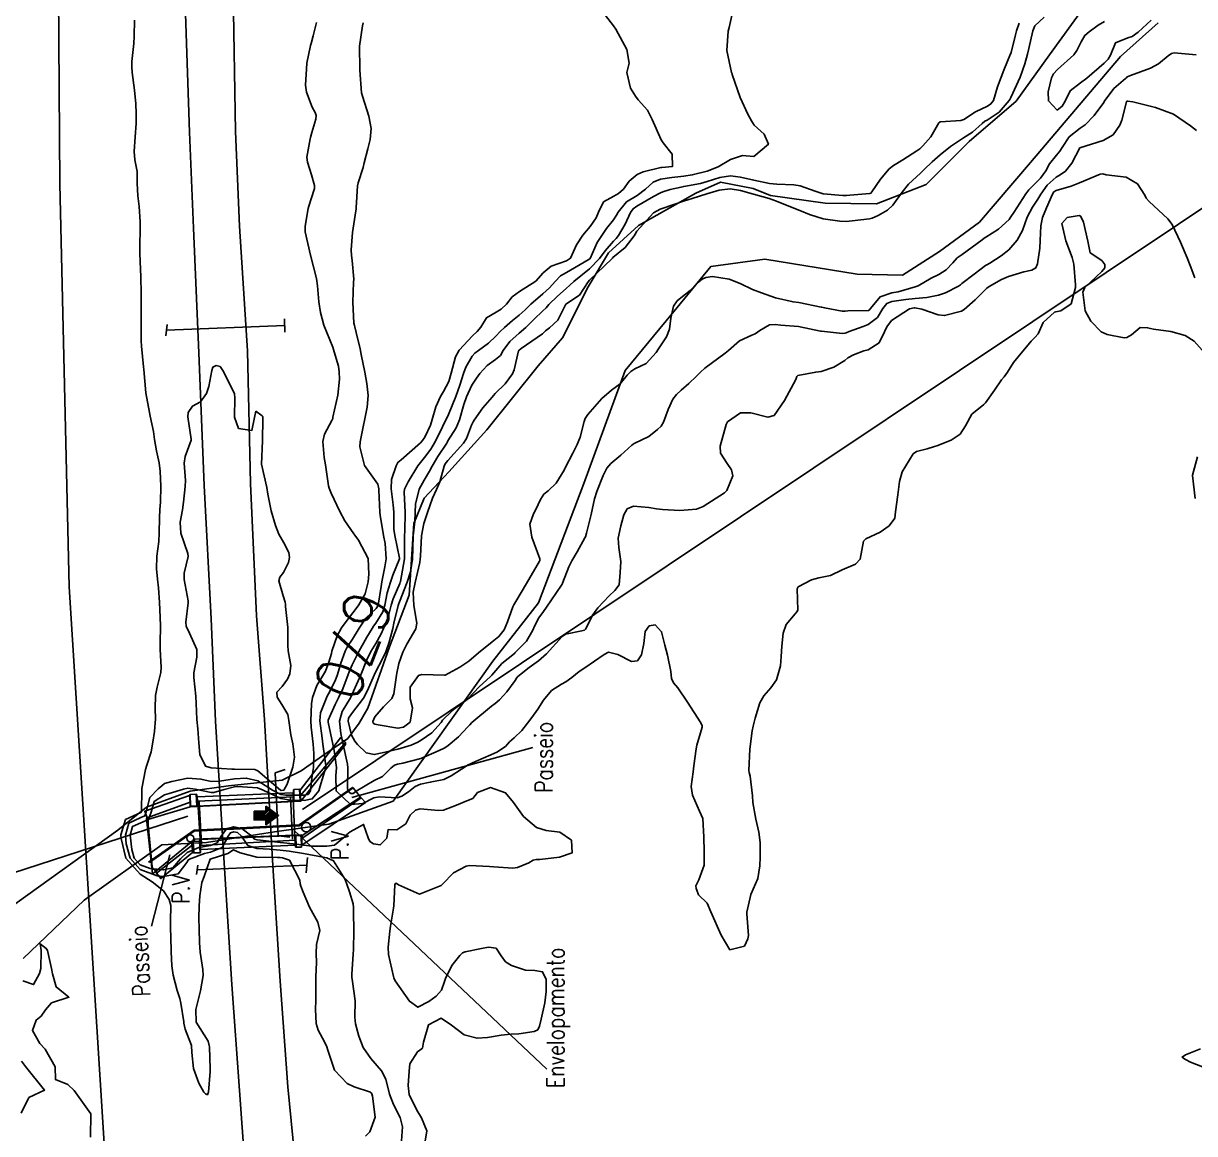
# Model space of a CAD drawing. Header units: metres. Extents: x 292545 to 299085, y 7450245 to 7463078.
# Drawn here: x 296108.1 to 296208.8, y 7456490.6 to 7456586 of the extents above; entities that cross this region are included whole.
import ezdxf
from ezdxf.enums import TextEntityAlignment as Align

# ---------------------------------------------------------------- set-up
doc = ezdxf.new("R2010")
doc.units = ezdxf.units.M
doc.linetypes.add('CONTINUO', pattern=[0])
doc.linetypes.add('TRACEJADO', pattern=[8.7, 8, -0.7])
for name, color, linetype in [('Cotas', 45, 'Continuous'), ('Curvas de Nivel 1m', 11, 'Continuous'), ('Curvas de Nivel 5m', 15, 'Continuous'), ('ENVELOPAMENTO', 45, 'CONTINUO'), ('GALERIA', 45, 'Continuous'), ('Hidrografia', 140, 'Continuous'), ('Linha Férrea', 20, 'Continuous'), ('P.V.', 45, 'CONTINUO'), ('PONTE', 45, 'CONTINUO'), ('Pontes e viadutos', 190, 'Continuous'), ('Pórtico', 62, 'Continuous'), ('TEXTO', 45, 'Continuous'), ('TUBO', 45, 'Continuous'), ('Vias Primárias', 230, 'Continuous')]:
    doc.layers.add(name, color=color, linetype=linetype)
doc.styles.add('ROMANS', font='romans', dxfattribs={"height": 0.2})
doc.styles.add('Style-STANDARD', font='STANDARD.shx')

msp = doc.modelspace()

# ---------------------------------------------------------------- hatches: boundary and pattern name
at = {"layer": 'TEXTO'}
msp.add_hatch(color=256, dxfattribs=at).paths.add_polyline_path([(296127.94, 7456518.28), (296128.95, 7456518.28), (296128.95, 7456518.71), (296130.04, 7456517.91), (296128.95, 7456517.11), (296128.95, 7456517.54), (296127.94, 7456517.54)])

# ---------------------------------------------------------------- linework, layer by layer
at = {"layer": 'Curvas de Nivel 1m', "flags": 128}
for points, elevation in [([(296169.04, 7456586.9), (296168.77, 7456585.63), (296168.69, 7456585.3), (296168.55, 7456583.63), (296168.97, 7456581.76), (296169.01, 7456581.63), (296169.03, 7456581.57), (296169.7, 7456579.62), (296170.38, 7456578.17), (296170.69, 7456577.61), (296170.77, 7456577.46), (296170.92, 7456577.22), (296171.77, 7456576.45), (296172.14, 7456575.59), (296170.89, 7456574.55), (296169.9, 7456574.62), (296168.89, 7456574.27), (296167.81, 7456573.65), (296166.88, 7456573.27), (296165.59, 7456572.96), (296164.87, 7456572.85), (296163.84, 7456572.72), (296162.87, 7456572.58), (296162.24, 7456572.33), (296161.58, 7456571.72), (296160.85, 7456571.2), (296159.95, 7456570.63), (296159.22, 7456569.75), (296159.08, 7456569.49), (296158.83, 7456569.11), (296158.23, 7456568.34), (296157.81, 7456567.76), (296157.43, 7456567.14), (296156.81, 7456565.77), (296156.78, 7456565.74), (296156.66, 7456565.65), (296154.77, 7456564.57), (296154.28, 7456564.29), (296153.82, 7456563.81), (296153.32, 7456563.25), (296152.75, 7456562.75), (296151.72, 7456561.84), (296151.22, 7456561.36), (296150.73, 7456560.91), (296150.14, 7456560.44), (296149.45, 7456559.86), (296149.07, 7456559.5), (296148.71, 7456559.11), (296148.07, 7456558.5), (296147.22, 7456557.88), (296146.92, 7456557.65), (296146.69, 7456557.39), (296146.12, 7456556.45), (296145.93, 7456555.9), (296145.63, 7456554.89), (296145.28, 7456553.91), (296144.63, 7456552.36), (296144.49, 7456552.06), (296144.42, 7456551.92), (296143.83, 7456550.71), (296143.45, 7456549.93), (296143.13, 7456549.39), (296142.58, 7456548.68), (296142, 7456547.95), (296141.19, 7456546.59), (296140.87, 7456545.97), (296140.82, 7456545.69), (296140.91, 7456543.96), (296140.9, 7456542.36), (296140.87, 7456541.96), (296140.87, 7456541.59), (296140.87, 7456539.96), (296140.52, 7456538.03), (296140.5, 7456537.97), (296140.45, 7456537.86), (296139.88, 7456536.54), (296139.73, 7456535.98), (296139.45, 7456534.95), (296139.06, 7456533.98), (296138.86, 7456533.53), (296138.39, 7456532.71), (296137.97, 7456532), (296137.6, 7456531.23), (296137.11, 7456530.01), (296136.89, 7456529.48), (296136.34, 7456528.28), (296136.26, 7456528.1), (296136.22, 7456528.02), (296135.5, 7456526.85), (296135.27, 7456526.03), (296135.38, 7456524.96), (296135.59, 7456524.03), (296135.96, 7456522.33), (296136, 7456522.02), (296135.96, 7456520.31), (296136, 7456520.02), (296136.24, 7456519.8), (296136.44, 7456519.81), (296136.72, 7456520.01), (296138.25, 7456520.92), (296138.96, 7456521.28), (296139.69, 7456521.98), (296140.01, 7456522.23), (296140.27, 7456522.32), (296140.72, 7456522.41), (296142.27, 7456522.82), (296143.84, 7456523.49), (296144.28, 7456523.7), (296144.42, 7456523.78), (296144.61, 7456523.92), (296145.51, 7456524.69), (296146.31, 7456525.53), (296146.48, 7456525.72), (296146.64, 7456525.9), (296148.33, 7456527.31), (296148.65, 7456527.55), (296149.03, 7456527.86), (296149.66, 7456528.54), (296150.36, 7456529.51), (296150.49, 7456529.72), (296150.61, 7456529.85), (296151.58, 7456530.63), (296152.38, 7456531.21), (296153.06, 7456531.82), (296154.4, 7456533.31), (296154.69, 7456533.5), (296156.09, 7456533.78), (296156.33, 7456533.85), (296156.41, 7456533.94), (296157.04, 7456535.16), (296157.47, 7456535.76), (296158.44, 7456536.8), (296158.95, 7456537.24), (296159.3, 7456537.74), (296159.41, 7456538.79), (296159.45, 7456539.74), (296159.29, 7456540.95), (296159.22, 7456541.74), (296159.45, 7456542.81), (296159.7, 7456543.74), (296160, 7456544.26), (296160.53, 7456544.51), (296161.87, 7456544.38), (296162.53, 7456544.28), (296163.04, 7456544.22), (296164.53, 7456544.11), (296165.95, 7456544.24), (296166.53, 7456544.46), (296168.35, 7456545.63), (296168.55, 7456545.83), (296169.08, 7456547.11), (296168.97, 7456547.63), (296168.58, 7456548.17), (296168.01, 7456549.06), (296167.98, 7456549.64), (296168.51, 7456551.52), (296168.55, 7456551.63), (296168.62, 7456551.74), (296169.73, 7456552.52), (296170.63, 7456552.51), (296172.08, 7456552.15), (296172.63, 7456552.29), (296173.51, 7456553.58), (296174.49, 7456555.39), (296174.56, 7456555.56), (296174.59, 7456555.63), (296174.67, 7456555.72), (296176.21, 7456556.01), (296176.67, 7456556.06), (296177.77, 7456556.43), (296178.69, 7456557.02), (296178.97, 7456557.23), (296179.44, 7456557.5), (296180.35, 7456557.84), (296180.7, 7456557.94), (296181.65, 7456558.53), (296182.1, 7456559.48), (296182.3, 7456559.89), (296182.72, 7456560.44), (296184.25, 7456561.45), (296184.65, 7456561.53), (296184.73, 7456561.53), (296185.33, 7456561.43), (296186.73, 7456560.94), (296187.27, 7456560.87), (296188.73, 7456561.25), (296188.95, 7456561.4), (296189.9, 7456562.23), (296190.76, 7456563.09), (296190.9, 7456563.23), (296191.1, 7456563.37), (296192.16, 7456563.96), (296192.77, 7456564.23), (296194.08, 7456564.64), (296194.78, 7456564.76), (296195.13, 7456564.96), (296195.27, 7456565.32), (296195.45, 7456566.66), (296195.49, 7456567.31), (296195.55, 7456568.58), (296195.69, 7456569.31), (296196.02, 7456570.12), (296196.54, 7456571.3), (296196.66, 7456571.5), (296196.86, 7456571.63), (296198.16, 7456571.99), (296198.87, 7456572.28), (296200.64, 7456573.03), (296200.87, 7456573.04), (296201.15, 7456572.96), (296202.87, 7456572.76), (296203.84, 7456572.19), (296204.48, 7456571.21), (296204.61, 7456570.96), (296204.85, 7456570.67), (296206.47, 7456569.18), (296206.83, 7456568.69), (296207.55, 7456567.17), (296208.13, 7456565.83), (296208.39, 7456565.16), (296208.77, 7456564.1)], 668), ([(296117.65, 7456586.24), (296117.64, 7456584.87), (296117.61, 7456584.24), (296117.44, 7456582.69), (296117.42, 7456582.24), (296117.47, 7456581.75), (296117.66, 7456580.24), (296117.77, 7456579.07), (296117.81, 7456578.24), (296117.8, 7456577.36), (296117.73, 7456576.24), (296117.62, 7456574.97), (296117.69, 7456574.24), (296117.89, 7456573.25), (296117.9, 7456572.24), (296117.94, 7456571.15), (296118.05, 7456570.24), (296118.14, 7456568.91), (296118.14, 7456568.24), (296118.12, 7456566.92), (296118.13, 7456566.24), (296118.18, 7456564.83), (296118.2, 7456564.24), (296118.24, 7456562.74), (296118.24, 7456562.24), (296118.22, 7456560.74), (296118.22, 7456560.23), (296118.22, 7456558.71), (296118.25, 7456558.23), (296118.44, 7456556.47), (296118.46, 7456556.23), (296118.64, 7456554.23), (296118.95, 7456552.54), (296119.01, 7456552.22), (296119.3, 7456550.91), (296119.39, 7456550.22), (296119.54, 7456549.26), (296119.77, 7456548.21), (296119.86, 7456547.51), (296119.93, 7456546.21), (296119.9, 7456544.85), (296119.83, 7456544.21), (296119.8, 7456543.49), (296119.79, 7456542.21), (296119.74, 7456541.45), (296119.59, 7456540.21), (296119.56, 7456539.12), (296119.65, 7456538.21), (296119.71, 7456537.47), (296119.8, 7456536.21), (296119.85, 7456535.63), (296119.89, 7456534.21), (296119.87, 7456532.74), (296119.87, 7456532.22), (296119.95, 7456530.63), (296119.93, 7456530.21), (296119.62, 7456528.94), (296119.47, 7456528.22), (296119.44, 7456527.1), (296119.47, 7456526.22), (296119.38, 7456525.14), (296119.24, 7456524.22), (296119.1, 7456523.4), (296118.72, 7456522.23), (296118.61, 7456521.87), (296118.29, 7456520.23), (296118.28, 7456520.19), (296118.25, 7456518.23), (296118.24, 7456518.2), (296118.21, 7456518.19), (296116.89, 7456517.57), (296116.49, 7456516.25), (296116.5, 7456515.94), (296116.92, 7456514.24), (296118.15, 7456512.88), (296119.19, 7456512.22), (296120.14, 7456511.45), (296120.63, 7456510.71), (296120.78, 7456510.2), (296120.75, 7456508.84), (296120.76, 7456508.2), (296120.79, 7456507.5), (296120.82, 7456506.2), (296120.86, 7456505), (296120.97, 7456504.2), (296121.33, 7456502.89), (296121.55, 7456502.19), (296121.64, 7456501.81), (296121.9, 7456500.18), (296121.91, 7456500.09), (296122, 7456499.55), (296122.55, 7456498.17), (296122.6, 7456497.55), (296122.73, 7456496.17), (296123.19, 7456494.92), (296123.63, 7456494.16), (296123.77, 7456494), (296123.93, 7456493.93), (296124, 7456494.09), (296124.01, 7456494.16), (296124.17, 7456495.94), (296124.17, 7456496.16), (296124.1, 7456498.04), (296124.09, 7456498.16), (296123.99, 7456498.53), (296122.95, 7456500.17), (296122.94, 7456501.25), (296123.17, 7456502.17), (296123.34, 7456502.86), (296123.57, 7456504.16), (296123.54, 7456504.68), (296123.31, 7456506.17), (296123.25, 7456507.01), (296123.21, 7456508.17), (296123.19, 7456509.09), (296123.23, 7456510.17), (296123.28, 7456511.02), (296123.45, 7456512.17), (296123.64, 7456512.68), (296124.15, 7456514.16), (296124.16, 7456514.17), (296125.67, 7456514.66), (296126.18, 7456514.96), (296126.75, 7456514.7), (296128.18, 7456514.35), (296129.95, 7456514.32), (296130.18, 7456514.3), (296130.37, 7456514.28), (296130.97, 7456514.08), (296131.86, 7456512.35), (296131.9, 7456512.06), (296131.94, 7456511.86), (296132.14, 7456511.33), (296132.7, 7456510.05), (296133.41, 7456508.75), (296133.6, 7456508.05), (296133.29, 7456506.84), (296133.27, 7456506.05), (296133.3, 7456505.29), (296133.25, 7456504.05), (296133.25, 7456502.84), (296133.25, 7456502.05), (296133.21, 7456501.25), (296133.26, 7456500.05), (296133.44, 7456499.49), (296133.99, 7456498.47), (296134.19, 7456498.04), (296134.26, 7456497.76), (296134.84, 7456496.03), (296135.94, 7456494.9), (296136.53, 7456494.6), (296137.93, 7456494.16), (296138.01, 7456494.08), (296138.05, 7456494), (296138.11, 7456493.81), (296138.33, 7456491.99), (296137.89, 7456490.74), (296137.52, 7456490.37)], 672), ([(296133.29, 7456586.06), (296133.01, 7456584.89), (296132.83, 7456584.24), (296132.79, 7456584.06), (296132.48, 7456582.56), (296132.43, 7456582.07), (296132.36, 7456580.66), (296132.43, 7456580.07), (296132.94, 7456578.79), (296133.18, 7456578.31), (296133.26, 7456578.06), (296133.24, 7456577.74), (296132.91, 7456576.59), (296132.79, 7456576.18), (296132.75, 7456576.06), (296132.46, 7456574.49), (296132.52, 7456574.06), (296132.87, 7456572.96), (296133.13, 7456572.06), (296133.13, 7456571.79), (296132.85, 7456570.89), (296132.63, 7456570.27), (296132.58, 7456570.06), (296132.32, 7456568.56), (296132.34, 7456568.06), (296132.78, 7456566.06), (296133.31, 7456564.05), (296133.38, 7456563.43), (296133.49, 7456562.05), (296133.65, 7456561.13), (296133.94, 7456560.05), (296134.69, 7456558.17), (296134.73, 7456558.07), (296134.74, 7456558.04), (296135.18, 7456556.53), (296135.26, 7456556.03), (296135.28, 7456555.42), (296135.14, 7456554.03), (296134.71, 7456552.13), (296134.69, 7456552.04), (296134.68, 7456551.98), (296134.62, 7456551.86), (296133.98, 7456550.67), (296133.84, 7456550.05), (296133.95, 7456548.67), (296134.06, 7456548.05), (296134.34, 7456546.25), (296134.39, 7456546.04), (296134.55, 7456545.61), (296135.31, 7456544.03), (296135.74, 7456543.25), (296136.5, 7456542.13), (296136.59, 7456542.01), (296136.92, 7456541.58), (296137.75, 7456540), (296137.79, 7456538.66), (296137.73, 7456538), (296137.47, 7456536.97), (296136.93, 7456536.01), (296136.72, 7456535.71), (296136.42, 7456535.32), (296135.85, 7456534.59), (296135.46, 7456534.03), (296135.08, 7456533.35), (296134.63, 7456532.04), (296134.58, 7456531.84), (296134.37, 7456531.09), (296134.08, 7456530.32), (296133.9, 7456530.04), (296133.32, 7456529.08), (296132.97, 7456528.05), (296132.87, 7456527.51), (296132.8, 7456526.06), (296132.84, 7456525.52), (296133.01, 7456524.05), (296133.08, 7456523.26), (296133.03, 7456522.05), (296132.94, 7456521.37), (296132.79, 7456520.05), (296132.57, 7456519.73), (296132.24, 7456519.66), (296130.66, 7456519.66), (296130.24, 7456519.73), (296129.53, 7456520.1), (296128.25, 7456520.9), (296127.27, 7456521.14), (296126.25, 7456521.07), (296124.96, 7456520.86), (296124.25, 7456520.84), (296123.37, 7456521.05), (296122.25, 7456521.14), (296120.88, 7456520.83), (296120.25, 7456520.66), (296120, 7456520.46), (296119.69, 7456520.22), (296118.97, 7456519.48), (296118.67, 7456518.23), (296118.55, 7456517.89), (296118.21, 7456517.74), (296117.18, 7456517.26), (296116.9, 7456516.24), (296116.95, 7456515.48), (296117.28, 7456514.24), (296118.16, 7456513.29), (296119.61, 7456512.75), (296120.15, 7456512.69), (296121.42, 7456512.92), (296122.17, 7456513.87), (296122.26, 7456514.09), (296122.39, 7456514.18), (296123.68, 7456514.66), (296124.18, 7456514.76), (296125.18, 7456515.16), (296125.7, 7456516.14), (296125.9, 7456516.43), (296126.2, 7456516.51), (296126.51, 7456516.45), (296126.85, 7456516.13), (296127.4, 7456515.33), (296128.18, 7456515.08), (296129.25, 7456515.03), (296130.18, 7456514.95), (296130.96, 7456514.85), (296132.18, 7456514.65), (296133.88, 7456514.33), (296134.18, 7456514.29), (296134.77, 7456514.03), (296135.76, 7456512.41), (296135.9, 7456512.02), (296136.14, 7456511.35), (296136.44, 7456510.33), (296136.48, 7456510.01), (296136.49, 7456509.64), (296136.5, 7456508.01), (296136.47, 7456506.41), (296136.45, 7456506.01), (296136.34, 7456504.3), (296136.34, 7456504.02), (296136.4, 7456503.66), (296136.61, 7456502.01), (296136.58, 7456500.59), (296136.64, 7456500.01), (296136.95, 7456498.96), (296137.32, 7456498), (296137.97, 7456497.04), (296138.89, 7456495.98), (296139.25, 7456495.28), (296139.57, 7456493.98), (296139.92, 7456493.08), (296140.48, 7456491.96), (296140.69, 7456491.17), (296140.61, 7456489.96)], 671), ([(296158.15, 7456586.64), (296158.82, 7456585.75), (296159.02, 7456585.47), (296159.96, 7456583.74), (296160.16, 7456582.56), (296159.96, 7456581.74), (296160.27, 7456580.42), (296160.7, 7456579.73), (296160.95, 7456579.42), (296161.74, 7456578.52), (296162.16, 7456577.71), (296162.91, 7456575.97), (296163.08, 7456575.7), (296163.86, 7456574.73), (296163.9, 7456573.69), (296162.99, 7456573.59), (296162.88, 7456573.58), (296161.36, 7456573.23), (296160.87, 7456572.99), (296160.18, 7456572.42), (296159.69, 7456571.74), (296159.24, 7456571.36), (296158.85, 7456571.14), (296157.97, 7456570.64), (296157.54, 7456569.76), (296157.32, 7456569.28), (296156.82, 7456568.52), (296156.2, 7456567.78), (296155.63, 7456566.96), (296155.13, 7456565.79), (296154.78, 7456565.56), (296153.47, 7456565.12), (296152.77, 7456564.53), (296152.15, 7456563.83), (296150.75, 7456562.93), (296150.12, 7456562.49), (296149.63, 7456561.86), (296149.18, 7456561.42), (296148.73, 7456561.16), (296147.91, 7456560.69), (296147.41, 7456559.88), (296147.1, 7456559.49), (296146.71, 7456559.13), (296145.56, 7456557.91), (296145.25, 7456557.34), (296144.88, 7456555.92), (296144.66, 7456555.22), (296144.21, 7456554.36), (296143.97, 7456553.93), (296143.55, 7456553.02), (296143.24, 7456551.93), (296143.09, 7456551.46), (296142.6, 7456550.43), (296142.41, 7456550.13), (296142.23, 7456549.95), (296140.58, 7456548.49), (296140.3, 7456548.25), (296140.15, 7456547.97), (296139.75, 7456546.78), (296139.73, 7456545.98), (296139.9, 7456544.61), (296139.94, 7456543.98), (296139.96, 7456542.52), (296140.03, 7456541.97), (296140.42, 7456540.02), (296140.42, 7456539.97), (296139.87, 7456538.57), (296139.67, 7456537.98), (296139.38, 7456537.04), (296139.16, 7456535.98), (296138.99, 7456535.42), (296138.41, 7456534.45), (296138.21, 7456534.19), (296138.07, 7456534), (296137.63, 7456533.24), (296136.94, 7456532.01), (296136.37, 7456530.86), (296136.12, 7456530.27), (296136.03, 7456530.02), (296135.57, 7456528.8), (296135.18, 7456528.03), (296134.89, 7456527.47), (296134.31, 7456526.1), (296134.3, 7456526.05), (296134.31, 7456525.95), (296134.71, 7456524.04), (296134.81, 7456523.5), (296135.03, 7456522.03), (296134.97, 7456521.32), (296134.98, 7456520.03), (296136.23, 7456518.87), (296137.28, 7456518.95), (296138.23, 7456519.45), (296138.69, 7456519.53), (296140.24, 7456519.44), (296140.63, 7456519.57), (296141.2, 7456519.96), (296141.78, 7456520.42), (296142.25, 7456520.61), (296143.08, 7456520.77), (296144.25, 7456521.02), (296144.86, 7456521.32), (296145.77, 7456521.9), (296146.07, 7456522.1), (296146.27, 7456522.23), (296146.95, 7456522.57), (296148.28, 7456523.13), (296148.8, 7456523.35), (296149.54, 7456523.86), (296149.9, 7456524.24), (296150.29, 7456524.6), (296150.94, 7456525.21), (296151.42, 7456525.84), (296151.81, 7456526.34), (296152.33, 7456527.05), (296152.81, 7456527.82), (296153.5, 7456528.66), (296154.35, 7456529.2), (296154.74, 7456529.41), (296155.23, 7456529.79), (296155.87, 7456530.28), (296156.37, 7456530.6), (296158.02, 7456531.76), (296158.38, 7456531.94), (296159.2, 7456531.74), (296160.37, 7456531.14), (296160.88, 7456531.22), (296161.22, 7456531.72), (296161.42, 7456532.69), (296161.54, 7456533.72), (296161.9, 7456534.22), (296162.41, 7456534.29), (296162.95, 7456533.7), (296163.23, 7456532.54), (296163.46, 7456531.69), (296163.76, 7456530.3), (296163.82, 7456529.69), (296163.98, 7456529.31), (296164.34, 7456528.88), (296165.17, 7456527.67), (296166.32, 7456525.89), (296166.4, 7456525.75), (296166.43, 7456525.66), (296166.45, 7456525.52), (296166.3, 7456525.02), (296165.98, 7456523.97), (296165.93, 7456523.66), (296165.74, 7456522.19), (296165.66, 7456521.67), (296165.51, 7456520.4), (296165.61, 7456519.67), (296166.22, 7456518.3), (296166.5, 7456517.66), (296166.6, 7456516.06), (296166.59, 7456515.66), (296166.62, 7456515.22), (296166.61, 7456513.66), (296166.15, 7456512.38), (296165.91, 7456511.89), (296165.93, 7456511.66), (296165.98, 7456511.5), (296166.14, 7456511.1), (296166.87, 7456510.39), (296167.2, 7456509.65), (296168.09, 7456507.64), (296168.83, 7456506.38), (296170.08, 7456506.69), (296170.37, 7456507.32), (296170.42, 7456507.61), (296170.27, 7456509.46), (296170.27, 7456509.61), (296170.62, 7456511.12), (296170.82, 7456511.6), (296171.23, 7456512.52), (296171.39, 7456513.6), (296171.43, 7456514.35), (296171.44, 7456515.6), (296171.32, 7456516.48), (296171.05, 7456517.6), (296170.81, 7456519.03), (296170.78, 7456519.6), (296170.56, 7456521.31), (296170.47, 7456521.61), (296170.44, 7456521.78), (296170.54, 7456523.61), (296170.73, 7456525.18), (296170.82, 7456525.6), (296170.99, 7456526.27), (296171.39, 7456527.6), (296171.74, 7456528.2), (296172.35, 7456528.88), (296172.82, 7456529.58), (296173.17, 7456530.78), (296173.24, 7456531.58), (296173.29, 7456532.47), (296173.39, 7456533.58), (296173.66, 7456534.33), (296174.43, 7456535.26), (296174.58, 7456535.41), (296174.66, 7456535.56), (296174.62, 7456537.39), (296174.7, 7456537.56), (296175.83, 7456538.17), (296176.46, 7456538.33), (296177.46, 7456538.53), (296178.47, 7456539.04), (296179.61, 7456539.5), (296180.03, 7456539.94), (296180.32, 7456541.49), (296180.5, 7456541.69), (296181.73, 7456542.26), (296182.52, 7456542.81), (296182.99, 7456543.46), (296183.06, 7456544), (296183.26, 7456545.46), (296183.41, 7456546.61), (296183.63, 7456547.45), (296184.59, 7456548.99), (296184.85, 7456549.18), (296185.78, 7456549.43), (296186.41, 7456549.61), (296186.6, 7456549.67), (296187.84, 7456550.16), (296188.61, 7456550.68), (296189.07, 7456551.39), (296189.62, 7456552.39), (296190.64, 7456553.24), (296190.72, 7456553.29), (296190.79, 7456553.37), (296191.56, 7456554.46), (296192.17, 7456555.35), (296192.4, 7456555.62), (296192.67, 7456556.01), (296193.19, 7456556.84), (296193.59, 7456557.34), (296194.71, 7456558.66), (296195.03, 7456558.99), (296195.33, 7456559.31), (296195.76, 7456560.27), (296196.73, 7456561.15), (296196.83, 7456561.2), (296197.27, 7456561.29), (296198.15, 7456561.88), (296198.53, 7456563.28), (296198.53, 7456563.52), (296198.37, 7456565.28), (296198.23, 7456565.85), (296197.7, 7456567.29), (296197.34, 7456568.78), (296197.82, 7456569.29), (296198.68, 7456569.44), (296198.83, 7456569.46), (296198.97, 7456569.41), (296199.05, 7456569.28), (296199.21, 7456568.89), (296199.6, 7456567.27), (296199.79, 7456566.26), (296200.79, 7456565.6), (296201.05, 7456565.25), (296201.05, 7456564.98), (296200.78, 7456564.66), (296199.33, 7456563.27), (296199.15, 7456562.88), (296199.37, 7456561.27), (296199.84, 7456560.38), (296200.72, 7456559.47), (296201.25, 7456559.24), (296202.71, 7456558.97), (296202.94, 7456559), (296203.33, 7456559.22), (296204.09, 7456559.85), (296204.72, 7456559.83), (296205.23, 7456559.71), (296206.72, 7456559.51), (296207.95, 7456559.17), (296208.71, 7456558.67), (296210.06, 7456557.14)], 669), ([(296193.68, 7456585.99), (296193.47, 7456585.34), (296193.38, 7456584.98), (296192.99, 7456583.48), (296192.96, 7456583.38), (296192.95, 7456583.35), (296192.38, 7456581.95), (296192.13, 7456581.36), (296191.81, 7456580.52), (296191.47, 7456579.36), (296191.26, 7456579.05), (296190.95, 7456578.85), (296189.94, 7456578.37), (296188.93, 7456577.73), (296188.68, 7456577.64), (296186.92, 7456577.53), (296186.84, 7456577.5), (296186.79, 7456577.42), (296186.1, 7456576.24), (296185.4, 7456575.44), (296185.14, 7456575.2), (296184.9, 7456575.03), (296183.68, 7456574.24), (296182.89, 7456573.77), (296182.52, 7456573.47), (296181.77, 7456572.58), (296181.03, 7456571.49), (296180.95, 7456571.39), (296180.85, 7456571.35), (296179.14, 7456571.22), (296178.85, 7456571.2), (296178.54, 7456571.2), (296176.85, 7456571.34), (296176.16, 7456571.55), (296174.86, 7456572.03), (296174.32, 7456572.11), (296172.86, 7456572.15), (296172.24, 7456572.21), (296170.87, 7456572.49), (296169.73, 7456572.76), (296168.87, 7456572.88), (296167.96, 7456572.74), (296166.86, 7456572.38), (296166.3, 7456572.23), (296164.86, 7456571.96), (296164.63, 7456571.91), (296163.69, 7456571.69), (296163.05, 7456571.5), (296162.85, 7456571.43), (296162.25, 7456571.11), (296160.84, 7456570.28), (296160.51, 7456570.05), (296160.28, 7456569.74), (296159.83, 7456568.73), (296159.26, 7456567.75), (296159.06, 7456567.5), (296158.81, 7456567.26), (296158.11, 7456566.44), (296157.62, 7456565.76), (296156.77, 7456564.9), (296155.42, 7456563.79), (296155.07, 7456563.48), (296154.76, 7456563.2), (296154.01, 7456562.55), (296153.28, 7456561.81), (296153.03, 7456561.53), (296152.73, 7456561.25), (296152.01, 7456560.55), (296151.28, 7456559.84), (296150.71, 7456559.35), (296149.91, 7456558.64), (296149.35, 7456557.86), (296149.1, 7456557.45), (296148.68, 7456557.09), (296147.98, 7456556.57), (296147.35, 7456555.88), (296147.05, 7456555.49), (296146.65, 7456554.88), (296146.2, 7456553.9), (296145.97, 7456553.23), (296145.58, 7456551.91), (296145.3, 7456551.22), (296144.6, 7456550.1), (296144.53, 7456549.98), (296144.49, 7456549.92), (296143.74, 7456548.77), (296143.24, 7456547.93), (296143.01, 7456547.49), (296142.56, 7456546.74), (296142.13, 7456545.95), (296141.8, 7456544.68), (296141.78, 7456543.95), (296141.75, 7456543.18), (296141.6, 7456541.95), (296141.57, 7456540.87), (296141.54, 7456539.95), (296141.37, 7456538.86), (296141.1, 7456537.96), (296140.44, 7456536.29), (296140.34, 7456536.06), (296140.32, 7456535.97), (296139.96, 7456534.43), (296139.85, 7456533.98), (296139.55, 7456532.82), (296139.25, 7456531.98), (296138.97, 7456531.39), (296138.37, 7456530.23), (296138.25, 7456529.99), (296137.69, 7456528.65), (296137.33, 7456528.01), (296136.32, 7456526.66), (296136.06, 7456526.28), (296136.01, 7456526.02), (296136.3, 7456524.82), (296136.58, 7456524.3), (296136.83, 7456524.01), (296137.58, 7456523.31), (296138.27, 7456523.15), (296138.95, 7456523.31), (296140.28, 7456523.61), (296141.43, 7456523.95), (296142.01, 7456524.23), (296142.29, 7456524.39), (296143.2, 7456525.03), (296144.01, 7456525.92), (296144.13, 7456526.1), (296144.32, 7456526.3), (296145.17, 7456527.07), (296146.25, 7456527.9), (296146.3, 7456527.94), (296146.33, 7456527.97), (296147.27, 7456528.97), (296148.26, 7456529.87), (296148.36, 7456529.98), (296149.24, 7456530.99), (296150.31, 7456531.85), (296150.35, 7456531.88), (296150.38, 7456531.91), (296151.34, 7456532.9), (296151.88, 7456533.84), (296152.04, 7456534.2), (296152.42, 7456534.9), (296152.8, 7456535.46), (296153.06, 7456535.82), (296154.36, 7456537.71), (296154.42, 7456537.8), (296154.43, 7456537.82), (296154.45, 7456537.89), (296154.98, 7456539.29), (296155.23, 7456539.79), (296155.71, 7456540.56), (296156.37, 7456541.78), (296156.41, 7456541.87), (296156.51, 7456542.19), (296156.89, 7456543.77), (296157.18, 7456545.13), (296157.38, 7456545.77), (296157.94, 7456547.13), (296158.24, 7456547.75), (296158.58, 7456548.15), (296159.45, 7456548.88), (296160.39, 7456549.73), (296160.5, 7456549.83), (296160.6, 7456549.88), (296161.85, 7456550.48), (296162.61, 7456551.07), (296162.93, 7456551.38), (296163.12, 7456551.7), (296163.51, 7456552.81), (296163.93, 7456553.69), (296164.25, 7456554.08), (296164.65, 7456554.46), (296165.3, 7456555.03), (296165.97, 7456555.67), (296166.31, 7456556.02), (296166.67, 7456556.34), (296168.43, 7456557.63), (296168.7, 7456557.87), (296169.64, 7456558.69), (296170.71, 7456559.19), (296171.01, 7456559.31), (296171.39, 7456559.6), (296172.23, 7456560.08), (296172.72, 7456560.11), (296173.19, 7456560.06), (296174.72, 7456559.92), (296176.61, 7456559.54), (296176.71, 7456559.52), (296178.51, 7456559.32), (296178.71, 7456559.35), (296178.83, 7456559.39), (296179.08, 7456559.51), (296180.27, 7456559.94), (296180.72, 7456560.1), (296181.51, 7456560.7), (296181.96, 7456561.48), (296182.3, 7456561.92), (296182.74, 7456562.07), (296183.95, 7456562.25), (296184.75, 7456562.35), (296185.75, 7456562.43), (296186.75, 7456562.61), (296187.35, 7456562.82), (296188.47, 7456563.4), (296188.64, 7456563.52), (296188.77, 7456563.62), (296189.81, 7456564.42), (296190.78, 7456565.16), (296190.91, 7456565.24), (296191.15, 7456565.37), (296192.15, 7456566), (296192.79, 7456566.52), (296193.52, 7456567.34), (296193.97, 7456568.17), (296194.38, 7456569.33), (296194.84, 7456570.19), (296195.29, 7456570.87), (296195.54, 7456571.31), (296196.1, 7456572.07), (296196.87, 7456572.76), (296197.21, 7456572.97), (296197.67, 7456573.29), (296198.21, 7456573.96), (296198.9, 7456575.28), (296200.91, 7456575.9), (296201.75, 7456576.4), (296202.35, 7456577.24), (296202.51, 7456577.66), (296202.9, 7456579.23), (296202.92, 7456579.26), (296202.95, 7456579.29), (296203.02, 7456579.29), (296203.46, 7456579.22), (296204.95, 7456578.85), (296205.4, 7456578.74), (296206.94, 7456578.17), (296208.4, 7456577.17), (296208.92, 7456576.78)], 667), ([(296195.83, 7456586.51), (296195.03, 7456585.76), (296194.86, 7456585.32), (296194.52, 7456583.81), (296194.39, 7456583.33), (296194.16, 7456582.51), (296193.77, 7456581.34), (296192.96, 7456579.61), (296192.87, 7456579.43), (296192.83, 7456579.35), (296191.96, 7456578.34), (296190.93, 7456577.67), (296190.74, 7456577.56), (296190.51, 7456577.37), (296189.68, 7456576.62), (296188.91, 7456576.14), (296187.78, 7456575.41), (296186.9, 7456574.67), (296186.22, 7456574.09), (296185.52, 7456573.43), (296185.21, 7456573.11), (296184.87, 7456572.8), (296184.17, 7456572.15), (296183.63, 7456571.46), (296182.84, 7456570.37), (296182.38, 7456569.93), (296181.57, 7456569.48), (296181.06, 7456569.25), (296180.83, 7456569.19), (296179.33, 7456569.01), (296178.83, 7456568.96), (296178.28, 7456568.97), (296176.83, 7456569.17), (296175.68, 7456569.55), (296174.84, 7456569.89), (296174.31, 7456570.09), (296172.84, 7456570.71), (296172.19, 7456570.93), (296170.85, 7456571.29), (296169.73, 7456571.62), (296168.85, 7456571.76), (296167.91, 7456571.64), (296166.85, 7456571.33), (296165.59, 7456570.93), (296164.84, 7456570.69), (296164.08, 7456570.45), (296162.84, 7456570.02), (296162.27, 7456569.71), (296160.82, 7456568.13), (296160.68, 7456567.86), (296160.61, 7456567.73), (296159.82, 7456566.72), (296158.78, 7456565.86), (296158.73, 7456565.8), (296158.69, 7456565.75), (296156.76, 7456563.91), (296156.66, 7456563.78), (296155.91, 7456562.63), (296154.74, 7456561.85), (296154.71, 7456561.83), (296154.69, 7456561.8), (296154.04, 7456560.49), (296153.31, 7456559.81), (296152.97, 7456559.55), (296152.71, 7456559.31), (296150.89, 7456558.04), (296150.69, 7456557.88), (296150.68, 7456557.87), (296150.67, 7456557.85), (296150.3, 7456556.22), (296150.15, 7456555.86), (296149.51, 7456555.01), (296148.65, 7456554.18), (296148.51, 7456554.01), (296148.4, 7456553.87), (296147.58, 7456552.93), (296146.85, 7456551.89), (296146.76, 7456551.75), (296146.62, 7456551.45), (296146.19, 7456550.31), (296145.93, 7456549.9), (296144.58, 7456548.43), (296144.36, 7456548.14), (296144.26, 7456547.92), (296143.89, 7456546.6), (296143.62, 7456545.93), (296143.28, 7456545.19), (296142.85, 7456543.94), (296142.76, 7456543.7), (296142.51, 7456543.02), (296142.32, 7456541.94), (296142.23, 7456540.19), (296142.22, 7456539.94), (296142.17, 7456539.65), (296141.78, 7456537.95), (296141.6, 7456537.11), (296141.66, 7456535.95), (296141.91, 7456534.44), (296141.83, 7456533.95), (296141.06, 7456532.63), (296140.72, 7456531.96), (296140.37, 7456530.98), (296140.19, 7456530.14), (296140.17, 7456529.97), (296139.95, 7456528.36), (296139.78, 7456527.98), (296139.06, 7456527.25), (296138.32, 7456526.41), (296138.13, 7456525.99), (296138.18, 7456525.86), (296138.31, 7456525.77), (296138.6, 7456525.7), (296140.3, 7456525.41), (296140.77, 7456525.5), (296141.35, 7456525.95), (296141.55, 7456527.18), (296141.34, 7456527.95), (296141.35, 7456528.95), (296142.06, 7456529.94), (296142.36, 7456530.04), (296144.31, 7456529.97), (296144.36, 7456529.99), (296145.61, 7456530.67), (296146.38, 7456531.18), (296147.23, 7456531.89), (296148.39, 7456532.83), (296148.97, 7456533.29), (296149.44, 7456533.86), (296149.72, 7456534.55), (296150.16, 7456535.85), (296150.26, 7456536.03), (296150.44, 7456536.31), (296151.36, 7456537.84), (296152.47, 7456539.77), (296152.49, 7456539.8), (296152.49, 7456539.82), (296152.48, 7456539.98), (296151.81, 7456541.83), (296151.64, 7456542.96), (296151.95, 7456543.83), (296152.14, 7456544.22), (296152.54, 7456545.08), (296152.85, 7456545.52), (296153.22, 7456545.81), (296153.91, 7456546.46), (296154.57, 7456547.59), (296154.63, 7456547.74), (296154.66, 7456547.8), (296155.32, 7456549.06), (296155.7, 7456549.79), (296155.97, 7456550.42), (296156.3, 7456551.78), (296156.38, 7456552.02), (296156.63, 7456552.38), (296157.83, 7456553.76), (296158.65, 7456554.47), (296159.4, 7456555), (296160, 7456555.74), (296160.32, 7456556.08), (296160.67, 7456556.29), (296161.63, 7456556.76), (296162.49, 7456557.7), (296162.7, 7456558.01), (296163.37, 7456559.03), (296163.64, 7456559.69), (296163.76, 7456560.66), (296163.97, 7456561.69), (296164.3, 7456562.13), (296164.75, 7456562.5), (296165.41, 7456563.02), (296166.04, 7456563.67), (296166.43, 7456564), (296166.77, 7456564.15), (296167.34, 7456564.22), (296168.77, 7456564.01), (296169.7, 7456563.62), (296170.76, 7456563.12), (296171.53, 7456562.83), (296172.75, 7456562.4), (296174.25, 7456562.05), (296174.74, 7456561.98), (296176.68, 7456561.59), (296176.73, 7456561.58), (296176.96, 7456561.54), (296178.48, 7456561.26), (296178.73, 7456561.26), (296178.96, 7456561.27), (296180.73, 7456561.32), (296180.84, 7456561.38), (296180.91, 7456561.49), (296181.73, 7456562.49), (296182.75, 7456562.82), (296183.3, 7456562.92), (296184.76, 7456563.35), (296184.83, 7456563.37), (296185, 7456563.44), (296186.12, 7456564.08), (296186.77, 7456564.4), (296187.4, 7456564.79), (296187.98, 7456565.41), (296188.36, 7456565.83), (296188.79, 7456566.13), (296190.5, 7456567.37), (296190.67, 7456567.51), (296190.81, 7456567.6), (296191.9, 7456568.28), (296192.83, 7456569.12), (296192.92, 7456569.26), (296192.97, 7456569.35), (296193.22, 7456569.73), (296194.27, 7456571.33), (296194.51, 7456571.68), (296194.86, 7456572.01), (296195.52, 7456572.67), (296195.97, 7456573.31), (296196.3, 7456573.9), (296196.9, 7456574.66), (296197.19, 7456575), (296197.37, 7456575.3), (296197.98, 7456576.22), (296198.92, 7456576.98), (296199.36, 7456577.27), (296200.14, 7456578.05), (296200.95, 7456579.17), (296200.98, 7456579.22), (296201, 7456579.25), (296201.83, 7456580.37), (296202.81, 7456581.23), (296202.9, 7456581.31), (296202.97, 7456581.37), (296203.24, 7456581.49), (296204.98, 7456582.13), (296205.67, 7456582.51), (296206.49, 7456583.19), (296206.78, 7456583.4), (296207, 7456583.44), (296208.89, 7456583.26)], 666), ([(296209.01, 7456548.73), (296208.59, 7456547.16), (296208.59, 7456547.14), (296208.81, 7456545.16)], 669), ([(296108.05, 7456503.71), (296108.98, 7456503.4), (296109.49, 7456504.34), (296109.61, 7456504.78), (296109.63, 7456506.33), (296109.54, 7456506.88), (296110.08, 7456506.5), (296110.17, 7456506.33), (296110.52, 7456504.78), (296110.62, 7456504.32), (296110.92, 7456503.19), (296112.03, 7456502.3), (296110.53, 7456501.82), (296110.02, 7456501.23), (296109.65, 7456500.69), (296109.2, 7456500.34), (296108.89, 7456499.45), (296109.52, 7456498.33), (296109.98, 7456497.85), (296110.85, 7456496.32), (296110.86, 7456495.23), (296111.94, 7456494.8), (296112.47, 7456494.29), (296113.91, 7456492.28), (296113.88, 7456490.28)], 673), ([(296209.26, 7456497.87), (296207.98, 7456497.37), (296207.69, 7456497.16), (296207.84, 7456497.03), (296207.97, 7456496.97), (296208.4, 7456496.73), (296209.96, 7456496.12)], 669), ([(296107.91, 7456492.35), (296108.59, 7456493.68), (296109.93, 7456494.33), (296108.3, 7456496.35), (296107.96, 7456496.8)], 673)]:
    msp.add_lwpolyline(points, dxfattribs=dict(at, elevation=elevation))
at = {"layer": 'Curvas de Nivel 1m', "elevation": 672, "flags": 128}
msp.add_lwpolyline([(296128.62, 7456552.26), (296128.7, 7456552.19), (296128.7, 7456552.11), (296128.69, 7456552.04), (296128.66, 7456550.11), (296128.57, 7456548.11), (296129.02, 7456546.11), (296129.13, 7456545.52), (296129.41, 7456544.1), (296129.77, 7456542.84), (296130.07, 7456542.09), (296130.5, 7456541.35), (296130.91, 7456540.51), (296130.97, 7456540.08), (296130.9, 7456539.66), (296130.46, 7456538.81), (296130.14, 7456538.41), (296130.07, 7456538.09), (296130.44, 7456536.8), (296130.6, 7456536.25), (296130.63, 7456536.09), (296130.65, 7456535.87), (296130.84, 7456534.08), (296130.83, 7456532.52), (296130.86, 7456532.08), (296131.09, 7456530.8), (296131, 7456530.08), (296130.81, 7456529.63), (296130.35, 7456529), (296129.9, 7456528.53), (296129.92, 7456528.09), (296130.33, 7456527.47), (296130.83, 7456526.59), (296130.92, 7456526.08), (296131.09, 7456524.86), (296131.28, 7456524.08), (296131.41, 7456522.94), (296131.26, 7456522.08), (296130.78, 7456520.61), (296130.48, 7456520.09), (296130.26, 7456520.07), (296130.24, 7456520.08), (296130.22, 7456520.09), (296128.26, 7456521.75), (296128.01, 7456521.86), (296126.26, 7456521.9), (296126.03, 7456521.9), (296124.26, 7456522.01), (296123.76, 7456522.17), (296123.28, 7456523.16), (296123.2, 7456524.17), (296123.1, 7456525.38), (296123.01, 7456526.17), (296122.95, 7456527.55), (296122.92, 7456528.17), (296122.75, 7456529.78), (296122.75, 7456530.18), (296123.03, 7456531.52), (296123.02, 7456532.17), (296122.4, 7456533.58), (296122.11, 7456534.18), (296122.06, 7456534.53), (296122.28, 7456536.18), (296122.27, 7456536.35), (296121.93, 7456538.19), (296121.92, 7456538.73), (296122.27, 7456540.18), (296122.25, 7456540.42), (296121.63, 7456542.19), (296121.58, 7456543.13), (296121.79, 7456544.19), (296121.88, 7456544.84), (296122.02, 7456546.19), (296122.03, 7456546.71), (296121.94, 7456548.19), (296122.01, 7456548.75), (296122.53, 7456550.18), (296122.54, 7456550.25), (296122.23, 7456552.18), (296122.26, 7456552.55), (296122.63, 7456553.09), (296123.34, 7456553.47), (296123.86, 7456554.17), (296124.04, 7456554.78), (296124.3, 7456556.16), (296124.4, 7456556.44), (296124.68, 7456556.58), (296125.01, 7456556.49), (296125.26, 7456556.15), (296125.88, 7456554.92), (296126.26, 7456554.14), (296126.29, 7456553.79), (296126.26, 7456552.14), (296126.61, 7456551.17), (296127.73, 7456550.99), (296127.97, 7456552.12), (296128.09, 7456552.65)], close=True, dxfattribs=at)
at = {"layer": 'Curvas de Nivel 5m', "flags": 128}
for points, elevation in [([(296137.3, 7456586.01), (296137.26, 7456585.76), (296137, 7456584.01), (296137.02, 7456582.01), (296137.02, 7456581.96), (296137.18, 7456580.01), (296137.25, 7456579.71), (296137.8, 7456578), (296137.99, 7456576.93), (296137.92, 7456576), (296137.71, 7456575.19), (296137.4, 7456574), (296137.3, 7456573.58), (296136.87, 7456572.27), (296136.82, 7456572.01), (296136.72, 7456570.12), (296136.71, 7456570.01), (296136.68, 7456569.86), (296136.38, 7456568.02), (296136.28, 7456566.53), (296136.32, 7456566.02), (296136.37, 7456565.61), (296136.5, 7456564.01), (296136.49, 7456563.75), (296136.42, 7456562.01), (296136.52, 7456560.21), (296136.56, 7456560.01), (296136.59, 7456559.89), (296136.71, 7456559.42), (296137.05, 7456558.01), (296137.15, 7456557.54), (296137.44, 7456556), (296137.62, 7456555.04), (296137.73, 7456554), (296137.64, 7456553), (296137.45, 7456552), (296137.31, 7456551.31), (296137.05, 7456550.01), (296137.01, 7456549.58), (296137.42, 7456548), (296138.56, 7456546.39), (296138.65, 7456545.99), (296138.66, 7456545.88), (296138.75, 7456543.99), (296138.78, 7456543.73), (296139.07, 7456541.98), (296139.2, 7456541.28), (296139.29, 7456539.98), (296139.18, 7456539.27), (296138.92, 7456537.99), (296138.85, 7456537.58), (296138.59, 7456535.99), (296138.55, 7456535.87), (296138.43, 7456535.69), (296137.54, 7456534.87), (296136.98, 7456534.01), (296136.39, 7456533.06), (296135.96, 7456532.45), (296135.75, 7456532.03), (296135.39, 7456531.02), (296135.1, 7456530.03), (296134.91, 7456529.48), (296134.34, 7456528.36), (296134.22, 7456528.16), (296134.16, 7456528.04), (296133.64, 7456526.73), (296133.58, 7456526.05), (296133.78, 7456524.57), (296133.85, 7456524.04), (296134.1, 7456522.21), (296134.09, 7456522.04), (296133.66, 7456520.63), (296133.5, 7456520.05), (296132.94, 7456519.34), (296132.23, 7456519.22), (296131.06, 7456519.24), (296130.23, 7456519.39), (296128.71, 7456520.11), (296128.24, 7456520.3), (296126.51, 7456520.4), (296126.25, 7456520.37), (296125.37, 7456520.15), (296124.48, 7456519.91), (296124.24, 7456519.91), (296122.87, 7456520.17), (296122.24, 7456520.26), (296121.87, 7456520.19), (296120.63, 7456519.81), (296120.24, 7456519.7), (296119.34, 7456519.11), (296119.08, 7456518.22), (296118.85, 7456517.58), (296118.2, 7456517.3), (296117.48, 7456516.97), (296117.29, 7456516.24), (296117.42, 7456515), (296117.64, 7456514.24), (296118.16, 7456513.67), (296119.02, 7456513.37), (296120.16, 7456513.25), (296120.94, 7456513.42), (296121.62, 7456514.19), (296122.18, 7456514.75), (296123.18, 7456515.17), (296124.18, 7456515.35), (296124.76, 7456515.58), (296125.1, 7456516.15), (296125.57, 7456516.78), (296126.2, 7456516.94), (296126.88, 7456516.81), (296127.76, 7456516.12), (296127.97, 7456515.89), (296128.19, 7456515.82), (296128.5, 7456515.8), (296130.19, 7456515.59), (296131.58, 7456515.46), (296132.19, 7456515.37), (296132.94, 7456515.29), (296134.19, 7456515.29), (296134.84, 7456515.37), (296135.64, 7456516.03), (296135.91, 7456516.3), (296136.2, 7456516.53), (296137.35, 7456517.15), (296137.75, 7456516), (296137.89, 7456515.7), (296138.19, 7456515.49), (296138.78, 7456515.39), (296139.33, 7456515.98), (296139.46, 7456516.72), (296140.2, 7456516.68), (296140.97, 7456517.2), (296141.36, 7456517.96), (296141.8, 7456518.37), (296142.22, 7456518.49), (296143.78, 7456518.36), (296144.22, 7456518.38), (296145.33, 7456518.8), (296146.23, 7456519.17), (296146.73, 7456519.39), (296147.15, 7456519.89), (296148.25, 7456520.32), (296149.55, 7456519.86), (296150.23, 7456519.03), (296151.1, 7456517.84), (296152.2, 7456516.88), (296153.03, 7456516.64), (296154.2, 7456516.49), (296155.21, 7456515.79), (296155.26, 7456514.71), (296154.17, 7456514.34), (296152.49, 7456514.14), (296152.18, 7456514.14), (296151.92, 7456514.09), (296151.55, 7456513.84), (296150.56, 7456513.46), (296150.17, 7456513.4), (296148.53, 7456513.5), (296148.17, 7456513.53), (296146.45, 7456513.61), (296146.17, 7456513.57), (296145.08, 7456512.99), (296144.14, 7456512.03), (296144.09, 7456511.98), (296144.02, 7456511.92), (296142.14, 7456511.17), (296140.34, 7456511.97), (296140.14, 7456512.1), (296140.06, 7456512.06), (296140.03, 7456511.97), (296139.94, 7456510.16), (296139.92, 7456509.97), (296139.67, 7456508.41), (296139.6, 7456507.97), (296139.46, 7456506.6), (296139.49, 7456505.98), (296139.93, 7456504.1), (296139.96, 7456503.97), (296140.05, 7456503.72), (296141.29, 7456501.96), (296142.02, 7456501.45), (296142.95, 7456501.94), (296143.57, 7456502.39), (296144.04, 7456502.92), (296144.31, 7456503.66), (296144.38, 7456503.92), (296144.93, 7456505.04), (296145.62, 7456505.9), (296145.85, 7456506.13), (296146.08, 7456506.22), (296147.48, 7456506.49), (296148.08, 7456506.6), (296148.73, 7456506.52), (296149.18, 7456505.86), (296149.55, 7456505.34), (296150.06, 7456505.02), (296151.27, 7456504.63), (296152.06, 7456504.59), (296152.73, 7456504.49), (296153.05, 7456503.82), (296153.04, 7456502.81), (296152.92, 7456501.82), (296152.6, 7456500.41), (296152.45, 7456499.82), (296152.31, 7456499.51), (296152, 7456499.35), (296150.68, 7456499.16), (296150, 7456499.12), (296149.17, 7456499.04), (296147.99, 7456498.85), (296147.1, 7456498.78), (296145.99, 7456499.07), (296144.9, 7456499.91), (296144.01, 7456500.5), (296142.93, 7456499.94), (296142.49, 7456498.44), (296142.4, 7456497.94), (296142.18, 7456497.75), (296141.98, 7456497.61), (296141.33, 7456496.59), (296141.27, 7456495.96), (296141.17, 7456494.73), (296141.26, 7456493.96), (296141.91, 7456492.6), (296142.33, 7456491.94), (296142.77, 7456490.82), (296142.63, 7456489.94)], 670), ([(296201.03, 7456586.15), (296200.46, 7456585.82), (296199.69, 7456585.26), (296199.34, 7456584.94), (296199.01, 7456584.4), (296198.64, 7456583.63), (296198.39, 7456583.28), (296196.98, 7456582.01), (296196.63, 7456581.65), (296196.45, 7456581.31), (296196.19, 7456580.08), (296196.2, 7456579.31), (296196.94, 7456578.52), (296197.39, 7456578.86), (296197.63, 7456579.29), (296198.07, 7456580.18), (296198.97, 7456580.86), (296199.5, 7456581.27), (296200.99, 7456582.57), (296201.33, 7456582.9), (296201.52, 7456583.24), (296201.96, 7456584.29), (296203.02, 7456584.72), (296203.4, 7456584.84), (296203.91, 7456585.22), (296205.03, 7456586.24)], 665)]:
    msp.add_lwpolyline(points, dxfattribs=dict(at, elevation=elevation))
at = {"layer": 'ENVELOPAMENTO', "linetype": 'CONTINUO'}
for points in [[(296131.07, 7456519.51, 671.86), (296131.24, 7456515.88, 671.86)], [(296131.3, 7456519.51, 671.82), (296131.45, 7456515.89, 671.85)]]:
    msp.add_polyline3d(points, dxfattribs=at)
at = {"layer": 'GALERIA', "linetype": 'CONTINUO'}
for points in [[(296118.75, 7456517.71, 670.24), (296118.54, 7456518.28, 670.24), (296122.39, 7456519.64, 671.99)], [(296119.31, 7456513.34, 668.06), (296119.5, 7456513.13, 668.06), (296119.21, 7456512.9, 671.54), (296118.68, 7456517.62, 671.59), (296118.75, 7456517.71, 670.24)], [(296119.31, 7456513.34, 668.06), (296119.26, 7456513.29, 670.76), (296119.19, 7456513.52, 670.98), (296118.83, 7456517.11, 671.02), (296118.82, 7456517.42, 670.78), (296118.81, 7456517.58, 667.33)]]:
    msp.add_polyline3d(points, dxfattribs=at)
at = {"layer": 'Hidrografia'}
msp.add_lwpolyline([(296098.69, 7456504.1), (296116.22, 7456516.66), (296118.7, 7456518.64), (296122.43, 7456520), (296125.74, 7456520.46), (296130.35, 7456520.95), (296131.99, 7456521.75), (296134.02, 7456523.18), (296136, 7456524.54), (296136.98, 7456525.86), (296137.71, 7456527.15), (296139.56, 7456532.41), (296141.27, 7456536.85), (296141.66, 7456543.01), (296142.55, 7456545.17), (296144.66, 7456547.44), (296147.93, 7456551.05), (296152.35, 7456556.54), (296154.45, 7456558.97), (296156.66, 7456563.33), (296158.38, 7456566.25), (296160.97, 7456568.62), (296165.89, 7456571.38), (296168.01, 7456572.34), (296170.82, 7456571.79), (296172.31, 7456571.18), (296177.01, 7456570.52), (296181.43, 7456570.46), (296185.69, 7456572.13), (296189.39, 7456575.83), (296193.43, 7456579.3), (296196.3, 7456583.26), (296199.23, 7456587.34)], dxfattribs=at)
at = {"layer": 'Hidrografia', "elevation": 683.72}
msp.add_lwpolyline([(296108.1, 7456505.64), (296113.32, 7456510.66), (296120.02, 7456515.41), (296123.84, 7456515.59), (296129.7, 7456516.52), (296134.36, 7456517.17), (296139.88, 7456519.14), (296148.46, 7456531.18), (296152.37, 7456536.2), (296156.28, 7456546.43), (296159.83, 7456556.15), (296164.3, 7456561.55), (296167.18, 7456565.08), (296171.84, 7456565.73), (296179.75, 7456564.43), (296183.66, 7456564.34), (296186.83, 7456566.38), (296190.27, 7456568.89), (296194.65, 7456574.01), (296202.38, 7456583.14), (296205.64, 7456586.03)], dxfattribs=at)
at = {"layer": 'Linha Férrea', "linetype": 'Continuous'}
for points in [[(296121.98, 7456588.55), (296122.39, 7456576.62), (296122.73, 7456568.39), (296123.19, 7456557.66), (296123.66, 7456546.26), (296124.24, 7456534.83), (296124.63, 7456526.02), (296125.38, 7456513.37), (296126.03, 7456503.4), (296126.69, 7456494.3), (296127.39, 7456484.35), (296128.19, 7456474.89), (296128.97, 7456465.28), (296130.01, 7456454.62), (296131.13, 7456443.3), (296132.41, 7456430.31), (296133.92, 7456416.37), (296135.46, 7456402.6)], [(296139.6, 7456403.08), (296138.06, 7456416.83), (296136.56, 7456430.74), (296135.28, 7456443.71), (296134.16, 7456455.03), (296133.12, 7456465.65), (296132.52, 7456475.21), (296131.8, 7456484.66), (296130.85, 7456494.6), (296130.19, 7456503.69), (296129.54, 7456513.63), (296128.83, 7456526.16), (296128.14, 7456535.08), (296127.63, 7456546.43), (296127.36, 7456557.84), (296126.68, 7456568.55), (296126.35, 7456576.69), (296126.15, 7456588.68)]]:
    msp.add_lwpolyline(points, dxfattribs=at)
at = {"layer": 'P.V.', "linetype": 'CONTINUO'}
for points in [[(296135.78, 7456524.18, 668.66), (296135.35, 7456524.6, 668.66), (296131.9, 7456520.1, 671.72)], [(296122.75, 7456514.7, 672.37), (296122.63, 7456514.74, 671.73), (296122.62, 7456515.36, 671.88), (296122.53, 7456515.6, 668.26), (296122.65, 7456515.65, 668.27), (296122.85, 7456515.9, 667.75)], [(296122.71, 7456515.69, 672.46), (296122.85, 7456515.9, 667.75)], [(296119.55, 7456512.97, 670.53), (296119.92, 7456512.5, 670.53), (296122.63, 7456514.74, 671.73)]]:
    msp.add_polyline3d(points, dxfattribs=at)
for centre, radius in [((296132.42, 7456516.91, 667.77), 0.4), ((296122.45, 7456515.96, 668.27), 0.3)]:
    msp.add_circle(centre, radius, dxfattribs=at)
at = {"layer": 'PONTE', "linetype": 'CONTINUO'}
for points in [[(296135.78, 7456524.18, 668.66), (296131.93, 7456519.64, 671.88)], [(296135.78, 7456524.18, 668.66), (296135.8, 7456524.03, 666.74), (296131.96, 7456519.14, 666.95)], [(296118.95, 7456513.89, 668.04), (296122.79, 7456516.58, 667.7), (296131.82, 7456517.02, 667.68), (296136.45, 7456520.3, 667.59), (296137.09, 7456519.49, 667.7)], [(296122.44, 7456519.72, 672.45), (296122.39, 7456519.64, 671.99), (296122.43, 7456519.07, 671.89), (296122.44, 7456518.66, 666.96)], [(296122.97, 7456519.74, 672.46), (296123.01, 7456519.68, 671.96), (296123.08, 7456518.71, 671.62), (296123.02, 7456518.72, 672.46)], [(296131.34, 7456520.14, 672.45), (296131.31, 7456520.12, 671.93), (296131.35, 7456519.16, 671.85), (296131.36, 7456519.16, 672.45)], [(296131.33, 7456519.53, 672.02), (296131.35, 7456519.16, 671.85)], [(296136.45, 7456520.3, 667.59), (296136.38, 7456520.33, 666.83), (296131.82, 7456517.12, 666.94)], [(296131.85, 7456520.18, 672.44), (296131.9, 7456520.1, 671.72), (296131.93, 7456519.64, 671.88), (296131.96, 7456519.14, 666.95)], [(296137.15, 7456519.44, 668.76), (296132.03, 7456515.93, 671.91)], [(296132.04, 7456515.38, 672.09), (296137.5, 7456519.03, 668.76), (296137.15, 7456519.44, 668.76)], [(296137.15, 7456519.44, 668.76), (296137.09, 7456519.49, 667.7), (296132.06, 7456516.2, 667.69)], [(296122.43, 7456519.07, 671.89), (296118.75, 7456517.71, 670.24)], [(296118.75, 7456517.71, 670.24), (296118.81, 7456517.58, 667.33), (296122.44, 7456518.66, 666.96)], [(296122.44, 7456518.66, 666.96), (296131.96, 7456519.14, 666.95)], [(296122.48, 7456518.71, 672.38), (296122.44, 7456518.66, 666.96)], [(296123.06, 7456519.15, 672.32), (296123.08, 7456518.71, 671.62)], [(296131.35, 7456519.16, 671.85), (296123.08, 7456518.71, 671.62)], [(296131.9, 7456519.19, 672.45), (296131.96, 7456519.14, 666.95)], [(296122.79, 7456516.58, 667.7), (296122.78, 7456516.66, 666.94), (296118.86, 7456513.91, 667.31)], [(296131.82, 7456517.02, 667.68), (296131.82, 7456517.12, 666.94), (296122.78, 7456516.66, 666.94)], [(296119.55, 7456512.97, 670.53), (296119.5, 7456513.13, 668.06), (296122.85, 7456515.9, 667.75)], [(296122.85, 7456515.9, 667.75), (296132.04, 7456516.25, 667.69)], [(296123.24, 7456515.72, 672.37), (296123.27, 7456515.87, 671.52), (296123.34, 7456514.81, 672.06), (296123.29, 7456514.71, 672.38)], [(296123.27, 7456515.87, 671.52), (296131.46, 7456516.2, 671.86)], [(296123.27, 7456515.87, 671.52), (296123.31, 7456515.35, 672.32), (296123.34, 7456515, 672.31), (296131.48, 7456515.37, 672.13), (296131.47, 7456515.79, 672.13), (296131.46, 7456516.2, 671.86)], [(296131.47, 7456515.79, 672.13), (296123.31, 7456515.35, 672.32)], [(296131.51, 7456516.19, 672.47), (296131.46, 7456516.2, 671.86), (296131.5, 7456515.2, 672.05), (296131.55, 7456515.19, 672.44)], [(296132.04, 7456516.25, 667.69), (296131.99, 7456516.21, 672.47)], [(296132.01, 7456515.21, 672.47), (296132.04, 7456515.38, 672.09), (296132.03, 7456515.93, 671.91), (296132.06, 7456516.2, 667.69), (296132.04, 7456516.25, 667.69)], [(296119.55, 7456512.97, 670.53), (296122.62, 7456515.36, 671.88)]]:
    msp.add_polyline3d(points, dxfattribs=at)
for points in [[(296122.48, 7456518.71, 672.38), (296123.02, 7456518.72, 672.46), (296122.97, 7456519.74, 672.46), (296122.44, 7456519.72, 672.45)], [(296131.33, 7456519.53, 672.02), (296123.06, 7456519.15, 672.32), (296123.05, 7456519.53, 672.32), (296131.27, 7456519.87, 672.02)], [(296131.34, 7456520.14, 672.45), (296131.36, 7456519.16, 672.45), (296131.9, 7456519.19, 672.45), (296131.85, 7456520.18, 672.44)], [(296122.71, 7456515.69, 672.46), (296122.75, 7456514.7, 672.37), (296123.29, 7456514.71, 672.38), (296123.24, 7456515.72, 672.37)], [(296131.55, 7456515.19, 672.44), (296131.51, 7456516.19, 672.47), (296131.99, 7456516.21, 672.47), (296132.01, 7456515.21, 672.47)]]:
    msp.add_polyline3d(points, close=True, dxfattribs=at)
at = {"layer": 'Pontes e viadutos'}
msp.add_lwpolyline([(296130.62, 7456521.88), (296129.76, 7456521.58), (296130, 7456516.17), (296131.02, 7456516.06)], dxfattribs=at)
at = {"layer": 'Pórtico'}
for points in [[(296120.46, 7456560.1), (296120.36, 7456559.12)], [(296120.41, 7456559.61), (296130.57, 7456560.01)], [(296130.56, 7456560.58), (296130.57, 7456559.44)], [(296123.1, 7456513.64), (296122.99, 7456512.85)], [(296123.05, 7456513.24), (296132.46, 7456513.66)], [(296132.53, 7456514.32), (296132.4, 7456513)]]:
    msp.add_lwpolyline(points, dxfattribs=at)
at = {"layer": 'TEXTO', "linetype": 'CONTINUO'}
for p, q in [((296136.33, 7456519.46), (296151.89, 7456523.77)), ((296120.69, 7456514.53), (296119.13, 7456508.41))]:
    msp.add_line(p, q, dxfattribs=at)
at = {"layer": 'TEXTO', "linetype": 'CONTINUO', "flags": 128}
for points in [[(296128.25, 7456517.54), (296129.22, 7456518.51)], [(296128.39, 7456517.54), (296129.3, 7456518.45)], [(296128.98, 7456518.69), (296128.95, 7456518.67)], [(296129.06, 7456518.63), (296128.95, 7456518.52)], [(296129.14, 7456518.57), (296128.95, 7456518.38)], [(296127.94, 7456517.65), (296128.57, 7456518.28)], [(296128.43, 7456518.28), (296127.94, 7456517.79)], [(296128.28, 7456518.28), (296127.94, 7456517.93)], [(296128.14, 7456518.28), (296127.94, 7456518.07)], [(296128, 7456518.28), (296127.94, 7456518.22)], [(296127.97, 7456517.54), (296128.71, 7456518.28)], [(296128.11, 7456517.54), (296128.85, 7456518.28)], [(296128.54, 7456517.54), (296129.39, 7456518.39)], [(296128.68, 7456517.54), (296129.47, 7456518.33)], [(296128.82, 7456517.54), (296129.55, 7456518.27)], [(296128.95, 7456517.53), (296129.63, 7456518.21)], [(296128.95, 7456517.39), (296129.71, 7456518.15)], [(296128.95, 7456517.25), (296129.79, 7456518.09)], [(296128.96, 7456517.11), (296129.87, 7456518.03)], [(296129.5, 7456517.51), (296129.95, 7456517.97)]]:
    msp.add_lwpolyline(points, dxfattribs=at)
at = {"layer": 'TEXTO', "linetype": 'CONTINUO'}
for points in [[(296132.1, 7456518.43, 0), (296332.89, 7456652.61, 0)], [(295921.06, 7456452.48, 0), (296122.24, 7456517.87, 0)], [(296131.34, 7456516.67, 0), (296153.09, 7456496.14, 0)]]:
    msp.add_polyline3d(points, dxfattribs=at)
msp.add_polyline3d([(296127.94, 7456518.28, 0), (296128.95, 7456518.28, 0), (296128.95, 7456518.71, 0), (296130.04, 7456517.91, 0), (296128.95, 7456517.11, 0), (296128.95, 7456517.54, 0), (296127.94, 7456517.54, 0)], close=True, dxfattribs=at)
at = {"layer": 'TUBO', "linetype": 'TRACEJADO', "flags": 128}
for points in [[(296123.09, 7456519.11), (296123.32, 7456515.42)], [(296123.21, 7456519.09), (296123.43, 7456515.45)]]:
    msp.add_lwpolyline(points, dxfattribs=at)
at = {"layer": 'Vias Primárias'}
msp.add_lwpolyline([(296124.64, 7456364.13), (296120.12, 7456420.21), (296116.19, 7456471.52), (296112.05, 7456537.56), (296111.24, 7456572.2), (296110.78, 7456637.88), (296110.86, 7456668.41), (296110.49, 7456699.52), (296110.49, 7456735.52), (296110.49, 7456766.19), (296110.42, 7456805.6), (296110.35, 7456841.8)], dxfattribs=at)

# ---------------------------------------------------------------- texts
at = {"layer": 'Cotas', "style": 'Style-STANDARD'}
msp.add_text('670', height=4, rotation=249.0299, dxfattribs=at).set_placement((296136.47, 7456532.55, 670), align=Align.MIDDLE_CENTER)
at = {"layer": 'TEXTO', "style": 'ROMANS', "width": 0.8}
for s, rotation, p in [('Passeio', 90, (296153.59, 7456519.85)), ('P.V', 90, (296136.05, 7456514.08)), ('P.V', 90, (296122.4, 7456510.32)), ('Passeio', 93, (296119.03, 7456502.4)), ('Envelopamento', 90, (296154.59, 7456494.49))]:
    msp.add_text(s, height=1.5, rotation=rotation, dxfattribs=at).set_placement(p)

doc.saveas('drawing.dxf')
